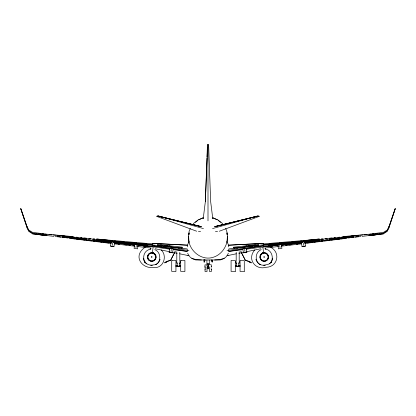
<?xml version="1.0" encoding="UTF-8"?>
<svg xmlns="http://www.w3.org/2000/svg" width="416" height="416" viewBox="0 0 416 416"><rect width="100%" height="100%" fill="white"/><g stroke="black" fill="none" stroke-linecap="round" stroke-linejoin="round"><path stroke-width="0.62" d="M208 220.823L208 144.357M234.151 248.472L233.797 247.161L258.32 244.504L258.263 245.102L256.979 245.222M321.032 239.834L321.074 240.354L321.032 239.834L304.138 241.93M357.88 236.616L357.88 235.544L321.032 239.304L321.032 240.812L357.88 236.616L357.88 235.57L357.848 236.392L357.921 235.846M209.108 264.633L209.108 263.796M357.88 236.548L357.88 235.929L356.689 236.096M96.845 239.413L96.808 239.84L96.834 238.997L107.484 240.094L107.448 240.375M96.85 239.559L96.798 239.148M203.237 218.582L205.369 201.427L207.646 144.357L208.354 144.357L208.712 147.373L210.631 201.427L212.763 218.582M58.12 236.616L58.12 235.57L58.12 236.616L94.968 240.812L94.968 239.304L58.115 235.565L58.152 236.392L58.079 235.846M205.369 201.427L206.95 158.314M206.996 157.024L207.35 147.373M319.155 239.413L319.192 239.84L319.166 238.997L308.516 240.094L308.552 240.375M319.202 239.148L319.15 239.559M304.808 242.549L319.202 240.968L319.192 239.554L306.68 240.874M111.192 242.549L96.798 240.968L96.808 239.554L109.32 240.874M187.257 246.87L187.429 245.076L189.004 241.706M206.908 260.213L206.929 263.843L209.31 263.806L209.227 260.177M263.708 244.249L263.739 244.525L263.765 243.89M109.314 240.271L109.278 240.552L109.314 240.271L109.278 240.552L110.557 240.656M109.278 240.942L109.309 240.661L109.278 241.15L109.32 240.661L109.278 240.942L110.505 241.088M157.576 245.627L157.68 244.504L182.203 247.161L181.849 248.472M159.021 245.222L157.737 245.102L157.763 244.826L157.607 245.346L181.88 248.196M182.203 247.442L182.172 247.718L180.877 247.608M152.292 244.249L152.261 244.525L152.235 243.89M188.63 236.678L189.062 242.341M188.848 234.874L189.067 233.069M225.654 228.42C230.896 239.262 224.796 253.807 213.117 257.312C200.626 261.347 187.325 249.111 188.63 236.449M188.848 234.681L189.067 232.913M152.448 252.47L153.109 247.151M74.027 237.104L73.112 238.321L71.692 236.86M226.938 242.341L227.37 236.678M306.722 241.966L304.138 242.221L313.108 241.27L313.149 240.828L268.674 244.858L268.674 245.705L279.588 244.66L268.674 245.279M58.079 236.21L58.115 235.643L58.12 236.548L58.12 235.929L59.311 236.096M82.644 238.893L65.484 236.948M71.656 237.806L71.692 237.531M111.088 242.486L110.495 246.085L113.942 246.652L114.629 242.455M112.382 245.372L112.741 243.168M134.67 244.743L134.082 248.342L137.53 248.872L138.211 244.712M135.964 247.629L136.328 245.419M169.707 248.659L169.114 252.257L172.562 252.824L173.15 249.22M171.002 251.545L171.361 249.34M207.964 266.386L207.589 268.2L208.208 268.346L208.832 268.18L208.426 266.38M228.327 253.178C227.204 256.786 223.782 259.303 220.152 259.969L195.848 259.969C192.218 259.303 188.796 256.786 187.673 253.178M265.304 249.179L265.616 248.17M388.913 227.926L395.2 208.853M203.944 259.579L203.98 262.044L204.407 262.044L205.176 259.932M304.777 242.46L319.228 240.474L319.228 240.063M190.346 228.42L189.14 231.192L188.484 237.63M58.193 236.116L58.12 235.929M169.494 260.666L170.477 260.598L175.105 251.701M207.938 265.595L208.411 265.517L208.016 265.637M96.772 240.063L96.772 240.474L111.223 242.46M388.913 227.921L387.239 231.353L383.464 233.828L369.008 235.685L383.464 233.828M388.913 227.334L387.239 230.74L383.464 233.147L369.008 234.941M388.913 226.642L387.239 230.022L383.464 232.367L369.008 234.213L344.308 236.475M175.152 251.415L170.477 260.598M254.743 249.954C246.818 258.856 255.091 270.54 266.276 267.264C277.16 267.072 280.774 253.521 271.622 247.79M192.603 224.827L194.137 222.903L198.162 219.877L202.883 217.87M344.308 236.86L342.888 238.321L333.247 238.758M144.378 247.79C132.813 256.24 141.778 269.225 154.092 267.488C163.462 268.564 167.617 255.918 161.257 249.954M195.426 222.378L197.714 220.501M219.336 231.228L259.137 216.419M156.905 216.148L158.361 216.024L201.526 226.751L157.612 215.998L199.779 226.2M379.631 234.005L378.945 234.369M212.332 218.254L212.888 217.932M261.253 249.642C252.663 252.985 255.632 267.758 265.704 264.836C275.189 264.467 273.842 249.86 265.242 249.132M214.609 259.969L220.095 259.6L224.271 258.18M240.895 251.701L245.523 260.598L246.506 260.666M198.687 219.892L202.883 217.948M169.437 260.686L167.456 261.42L165.37 262.824L166.197 261.856L165.558 262.106L164.544 262.912L167.502 261.154L170.529 260.489M212.54 228.582L256.786 216.237L259.095 216.148M150.758 249.132C140.182 250.838 141.96 266.989 153.119 264.95C161.496 265.096 161.918 252.028 154.747 249.642M257.639 216.024L214.474 226.751L258.388 215.998L216.221 226.2M203.46 228.582L159.214 216.237L156.863 216.419M227.022 255.741L228.79 255.351M228.79 255.356L236.324 253.796M238.836 253.282L243.859 252.247M246.371 251.732L260.811 248.752M198.442 231.676L200.564 231.301M319.129 240.282L306.722 242.351L306.722 241.639L313.108 241.27M243.282 248.539L245.69 248.144M243.433 252.793L246.88 252.226M302.052 246.62L305.5 246.054M228.79 251.347L242.861 249.08M246.059 248.57L263.323 245.788L306.722 241.639M246.199 249.189L277.914 245.04M350.516 236.948L333.356 238.893M352.368 236.694L353.605 236.522M227.027 250.453L228.623 250.234M228.79 250.214L263.323 245.788M234.12 248.196L263.323 244.78L319.186 239.694M236.688 248.149L237.957 247.993M239.86 247.754L241.758 247.515M243.027 249.642L228.79 251.425L228.79 248.929L258.393 245.346L258.424 245.627M344.308 238.607L304.808 243.474M262.278 252.626L264.836 252.309M369.008 234.411L370.911 234.151M372.18 233.995L374.083 233.761M378.326 234.442L369.008 235.565L369.008 235.248M307.362 242.923L308.636 242.767M310.544 242.533L312.458 242.304M313.732 242.148L315.64 241.914M317.554 241.686L319.462 241.452M320.736 241.296L322.65 241.062M324.558 240.833L325.832 240.677M327.746 240.443L329.654 240.214M330.928 240.058L332.842 239.824M334.116 239.668L336.024 239.439M337.298 239.283L339.846 238.971M341.12 238.82L343.034 238.586M265.912 244.634L263.323 244.78L306.722 240.869L306.722 240.266L319.202 239.075M305.495 241.088L306.722 240.942L306.691 240.661L306.722 240.942M281.081 244.665L302.219 242.419M207.61 264.108L208.712 264.092M346.84 238.139L344.308 238.43L344.308 238.139M348.109 237.988L350.007 237.77M351.276 237.624L353.808 237.328M355.072 237.182L360.776 236.517M362.04 236.371L368.378 235.638M245.794 246.074L247.052 245.929M264.602 248.087L278.642 246.48M281.195 246.184L301.616 243.844M243.672 247.281L244.951 247.14M246.88 246.922L248.804 246.709M250.728 246.49L252.008 246.345M254.576 246.059L255.861 245.913M270.452 247.078L272.36 246.865M281.908 245.794L283.176 245.648M285.724 245.362L286.998 245.216M289.541 244.93L290.815 244.79M296.54 244.145L297.814 244.005M300.357 243.714L301.631 243.573M302.198 242.143L280.883 244.514L302.198 242.414M375.835 233.568L377.515 233.392M249.512 245.658L251.311 245.471M254.311 245.159L255.507 245.034M344.344 237.141L342.592 237.323L344.344 237.172L343.06 237.302M278.096 245.227L263.323 246.756L263.323 244.28L263.739 244.244L263.739 244.587L298.693 241.608M281.304 244.894L299.286 243.027M300.57 242.897L301.855 242.762M304.424 242.497L306.348 242.299M308.916 242.029L319.192 240.968M278.002 245.268L263.323 246.756L278.002 245.346M281.195 244.941L301.616 242.871M321.313 238.976L322.592 238.852M325.146 238.597L327.064 238.41M329.618 238.16L331.531 237.968M334.09 237.718L335.364 237.593M337.922 237.338L339.836 237.151M342.389 236.902L344.308 236.709M321.719 240.048L323.658 239.855M325.598 239.663L328.188 239.408M329.477 239.278L332.062 239.023M312.426 239.845L313.695 239.725M316.867 239.413L318.136 239.288M280.8 244.54L288.059 243.838M253.12 245.591L255.05 245.409M281.195 245.04L301.616 243.074M304.808 242.767L306.722 242.58M350.776 236.106L353.293 235.872M355.181 235.69L358.322 235.394M359.58 235.279L362.721 234.978M363.979 234.863L367.125 234.562M297.144 241.79L306.722 240.895M346.642 236.496L348.982 236.278M267.155 244.722L268.429 244.613M295.23 242.242L296.504 242.128M263.323 243.927L279.235 242.559M235.123 247.608L233.828 247.718L233.797 247.442M279.204 242.564L306.722 240.266M300.331 241.082L301.61 240.978M305.443 240.656L306.722 240.552L306.686 240.271M303.534 240.672L304.808 240.562M259.069 216.466L256.786 216.237M209.555 264.737L211.354 264.794L211.38 266.838M289.879 243.292L291.174 243.22M228.79 245.211L263.323 243.381L228.582 245.159M322.317 239.247L321.032 239.304L322.286 239.273M329.8 239.091L337.943 238.888M211.24 259.844L212.072 261.934L212.436 261.924L212.41 260.078M208.125 264.883L208.754 264.872M207.532 266.141L208.775 266.126M204.968 266.63L205.239 267.088M211.115 266.531L211.375 266.526M207.641 268.549L208.733 268.533M205.015 269.786L205.27 269.324M211.422 269.708L211.151 269.246M78.827 238.254L73.112 238.321L82.753 238.758M83.273 238.196L84.547 238.181M175.718 265.33L177.601 265.33M178.854 265.33L180.736 265.33M235.264 265.33L237.146 265.33M238.399 265.33L240.282 265.33M179.436 266.521L177.185 266.521L177.185 263.011L177.507 263.011L176.483 263.068L176.483 261.576L176.805 261.336L176.805 251.654M236.564 266.521L238.815 266.521L238.815 263.011L238.493 263.011L239.517 263.068L239.517 261.576L239.195 261.336L239.195 251.654M175.718 266.568L180.736 266.568M235.264 266.568L240.282 266.568M331.453 238.181L332.727 238.196M337.173 238.254L342.888 238.321L341.973 237.104M78.057 238.888L86.2 239.091M93.714 239.273L94.968 239.304L93.683 239.247M187.21 245.149L152.677 243.381L187.418 245.159M124.826 243.22L126.121 243.292M150.088 244.634L187.21 248.929L187.21 251.425L172.973 249.642M147.326 245.279L136.412 244.66L147.326 245.705L147.326 244.858L102.851 240.828L102.892 241.27L111.852 242.226L109.278 241.966M102.892 241.27L152.677 245.788L187.21 250.214M245.471 260.489L248.498 261.154L251.456 262.912L250.448 262.106L249.808 261.856L250.63 262.824L248.544 261.42L246.563 260.686M96.798 239.075L136.796 242.564M111.192 240.562L112.466 240.672M114.39 240.978L115.669 241.082M136.765 242.559L152.677 243.927M109.278 240.266L109.278 240.869L152.714 244.785L96.814 239.694M119.496 242.128L120.77 242.242M147.571 244.613L148.845 244.722M117.307 241.608L109.278 240.869M71.692 236.475L46.992 234.213L32.536 232.367L28.761 230.022L27.087 226.642M67.018 236.278L69.358 236.496M48.875 234.562L52.021 234.863M53.279 234.978L56.42 235.279M57.678 235.394L60.819 235.69M62.707 235.872L65.224 236.106M160.95 245.409L162.88 245.591M113.781 242.419L135.2 244.54M109.278 242.58L111.192 242.767M114.384 243.074L134.805 245.04M137.998 245.346L152.677 246.756L169.801 249.189M97.864 239.288L99.133 239.413M102.305 239.725L103.574 239.845M71.692 236.709L73.611 236.902M76.164 237.151L78.078 237.338M80.636 237.593L81.91 237.718M84.469 237.968L86.382 238.16M88.936 238.41L90.854 238.597M93.408 238.852L94.687 238.976M83.938 239.023L86.523 239.278M87.812 239.408L90.402 239.663M92.342 239.855L94.281 240.048M113.802 242.414L135.117 244.53L113.802 242.143M72.94 237.302L71.656 237.172L73.408 237.333L71.656 237.141M114.384 242.871L134.805 244.941M137.998 245.268L152.677 246.756L152.677 244.28L152.261 244.244L152.261 244.587L117.27 241.602L118.856 241.79M160.493 245.034L161.689 245.159M164.689 245.471L166.488 245.658M107.084 242.029L96.808 240.968L109.278 242.351L109.278 241.639L94.968 240.074M109.652 242.299L111.576 242.497M114.145 242.762L115.43 242.897M116.714 243.027L134.696 244.894M137.904 245.227L152.677 246.756L138.086 245.04M38.485 233.392L40.165 233.568M160.139 245.913L161.424 246.059M163.992 246.345L165.272 246.49M167.196 246.709L169.12 246.922M171.049 247.14L172.328 247.281M109.278 241.639L111.862 241.93M114.369 243.573L115.643 243.714M118.186 244.005L119.46 244.145M125.185 244.79L126.459 244.93M129.002 245.216L130.276 245.362M132.824 245.648L134.092 245.794M143.64 246.865L145.548 247.078M168.948 245.929L170.206 246.074M47.622 235.638L53.96 236.371M55.224 236.517L60.928 237.182M62.192 237.328L64.724 237.624M65.993 237.77L67.891 237.988M69.16 238.139L71.692 238.43L71.692 238.139M111.192 243.474L71.692 238.607M114.384 243.844L134.805 246.184M137.358 246.48L151.398 248.087M127.941 243.838L134.919 244.665M37.674 234.442L46.992 235.565L46.992 235.248M41.917 233.761L43.82 233.995M45.089 234.151L46.992 234.411M72.966 238.586L74.88 238.82M76.154 238.971L78.702 239.283M79.976 239.439L81.884 239.668M83.158 239.824L85.072 240.058M86.346 240.214L88.254 240.443M90.168 240.677L91.442 240.833M93.35 241.062L95.264 241.296M96.538 241.452L98.446 241.686M100.36 241.914L102.268 242.148M103.542 242.304L105.456 242.533M107.364 242.767L108.638 242.923M46.992 234.941L32.536 233.147L28.761 230.74L27.087 227.334M151.164 252.309L153.722 252.626M174.242 247.515L176.14 247.754M178.043 247.993L179.312 248.149M32.536 233.828L46.992 235.685L32.536 233.823L28.761 231.348L27.087 227.921M187.377 250.234L188.973 250.453M62.395 236.522L63.632 236.694M152.677 245.788L169.941 248.57M173.139 249.08L187.21 251.347M170.31 248.144L172.718 248.539M169.12 252.226L172.567 252.793M110.5 246.054L113.948 246.62M96.871 240.282L109.278 242.351M215.436 231.301L217.558 231.676M155.189 248.752L169.629 251.732M172.141 252.247L177.164 253.282M179.676 253.796L187.21 255.356M187.21 255.351L188.978 255.741M158.361 216.024L159.214 216.237M37.055 234.369L36.369 234.005M156.931 216.466L196.664 231.228M191.838 258.227L195.905 259.6L201.391 259.969M213.117 217.87L217.838 219.877L221.863 222.903L223.397 224.827M213.117 217.948L217.313 219.892M203.112 217.932L203.668 218.254M218.286 220.501L220.574 222.378M245.523 260.598L240.848 251.415M226.996 241.706L228.571 245.076L228.743 246.87M357.807 236.116L357.885 235.643M212.254 261.466L212.436 261.924M20.8 208.853L27.087 227.926M150.384 248.17L150.696 249.179M258.393 245.346L258.237 244.587M304.912 242.486L305.505 246.085L302.058 246.652L301.371 242.455M303.259 243.168L303.618 245.372M281.33 244.743L281.918 248.342L278.47 248.872L277.789 244.712M279.672 245.419L280.036 247.629M246.293 248.659L246.886 252.257L243.438 252.824L242.85 249.22M244.639 249.34L244.998 251.545M262.891 247.151L263.552 252.47M226.933 232.913L227.152 234.681M227.37 236.449L227.516 237.63M226.933 233.069L227.152 234.874M207.126 263.827L207.158 264.659M212.046 260.088L212.072 261.934M211.416 269.246L211.442 271.44L209.446 271.456L209.383 266.88M211.13 267.748L211.141 268.497M208.697 266.141L208.733 268.752L207.641 268.767L207.605 266.157M206.955 265.829L206.944 264.857L204.948 264.898L204.994 268.206M206.97 266.9L207.038 271.502L205.041 271.518L205.01 269.324M205.249 267.831L205.26 268.58M204.37 259.579L204.407 262.044M236.564 265.351L236.564 263.011L236.907 263.011L235.862 263.068L235.862 261.576L236.184 261.336L236.184 252.299M233.797 247.156L233.797 247.66M179.816 252.299L179.816 261.336L180.138 261.576L180.138 263.068L179.093 263.011L179.436 263.011L179.436 265.351M144.986 262.662A4.976 4.976 0 0 1 144.524 262.012M271.476 262.012A4.976 4.976 0 0 1 271.014 262.662M145.48 262.631A8.398 8.398 0 0 1 144.81 261.758M271.305 261.758A8.398 8.398 0 0 1 270.634 262.631M160.082 259.22A8.596 8.596 0 0 1 159.723 260.286M159.494 260.801A8.596 8.596 0 0 1 158.933 261.778M158.61 262.236A8.596 8.596 0 0 1 155.6 264.722M152.37 265.6A8.596 8.596 0 0 1 150.68 265.554M146.567 263.864A8.596 8.596 0 0 1 143.255 258.18M272.745 258.18A8.596 8.596 0 0 1 269.433 263.864M265.32 265.554A8.596 8.596 0 0 1 263.63 265.6M260.4 264.722A8.596 8.596 0 0 1 257.39 262.236M257.067 261.778A8.596 8.596 0 0 1 256.506 260.801M256.277 260.286A8.596 8.596 0 0 1 255.918 259.22M263.806 256.968C264.529 258.513 264.914 255.674 263.806 256.968M167.721 245.508L167.69 245.783L167.721 245.508M172.999 247.078L172.973 247.354L173.004 247.078M94.968 239.834L94.926 240.354L94.968 239.834M151.382 256.864C151.689 258.544 152.776 255.887 151.382 256.864M395.2 208.614L388.913 227.022L395.2 208.614M172.032 260.328L171.72 260.489L171.72 271.409L175.594 271.57L175.937 271.435L175.937 260.468L172.032 260.328M181.017 260.328L180.7 260.489L180.7 271.409L184.574 271.57L184.917 271.435L184.917 260.468L181.017 260.328M235.3 271.409L231.083 271.435L231.083 260.468L231.426 260.328L235.3 260.489L235.3 271.409M244.28 271.409L240.063 271.435L240.063 260.468L240.406 260.328L244.28 260.489L244.28 271.409M27.087 227.022L20.8 208.614L27.087 227.022M344.344 237.806L344.308 237.531L344.344 237.806M243.027 247.354L242.996 247.078L243.027 247.354M248.31 245.783L248.279 245.508L248.31 245.783M149.126 260.499A4.368 4.368 0 0 0 156.104 257.582A4.368 4.368 0 0 0 150.088 252.996A4.368 4.368 0 0 0 149.126 260.499M149.23 260.364A4.196 4.196 0 0 0 155.938 257.561A4.196 4.196 0 0 0 150.155 253.157A4.196 4.196 0 0 0 149.23 260.364M149.432 260.099A3.864 3.864 0 0 0 155.605 257.52A3.864 3.864 0 0 0 150.28 253.464A3.864 3.864 0 0 0 149.432 260.099M261.555 260.484A4.368 4.368 0 0 0 268.554 257.613A4.368 4.368 0 0 0 262.569 252.985A4.368 4.368 0 0 0 261.555 260.484M261.659 260.348A4.196 4.196 0 0 0 268.388 257.587A4.196 4.196 0 0 0 262.636 253.146A4.196 4.196 0 0 0 261.659 260.348M261.862 260.083A3.864 3.864 0 0 0 268.055 257.546A3.864 3.864 0 0 0 262.761 253.453A3.864 3.864 0 0 0 261.862 260.083"/></g></svg>
